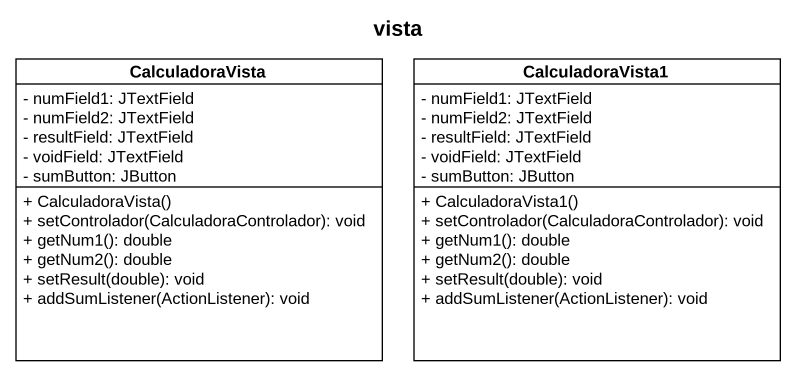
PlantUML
@startuml
title vista
hide circle
hide empty members
skinparam classAttributeIconSize 0
class CalculadoraVista {
  - numField1: JTextField
  - numField2: JTextField
  - resultField: JTextField
  - voidField: JTextField
  - sumButton: JButton
  + CalculadoraVista()
  + setControlador(CalculadoraControlador): void
  + getNum1(): double
  + getNum2(): double
  + setResult(double): void
  + addSumListener(ActionListener): void
}
class CalculadoraVista1 {
  - numField1: JTextField
  - numField2: JTextField
  - resultField: JTextField
  - voidField: JTextField
  - sumButton: JButton
  + CalculadoraVista1()
  + setControlador(CalculadoraControlador): void
  + getNum1(): double
  + getNum2(): double
  + setResult(double): void
  + addSumListener(ActionListener): void
}
@enduml
